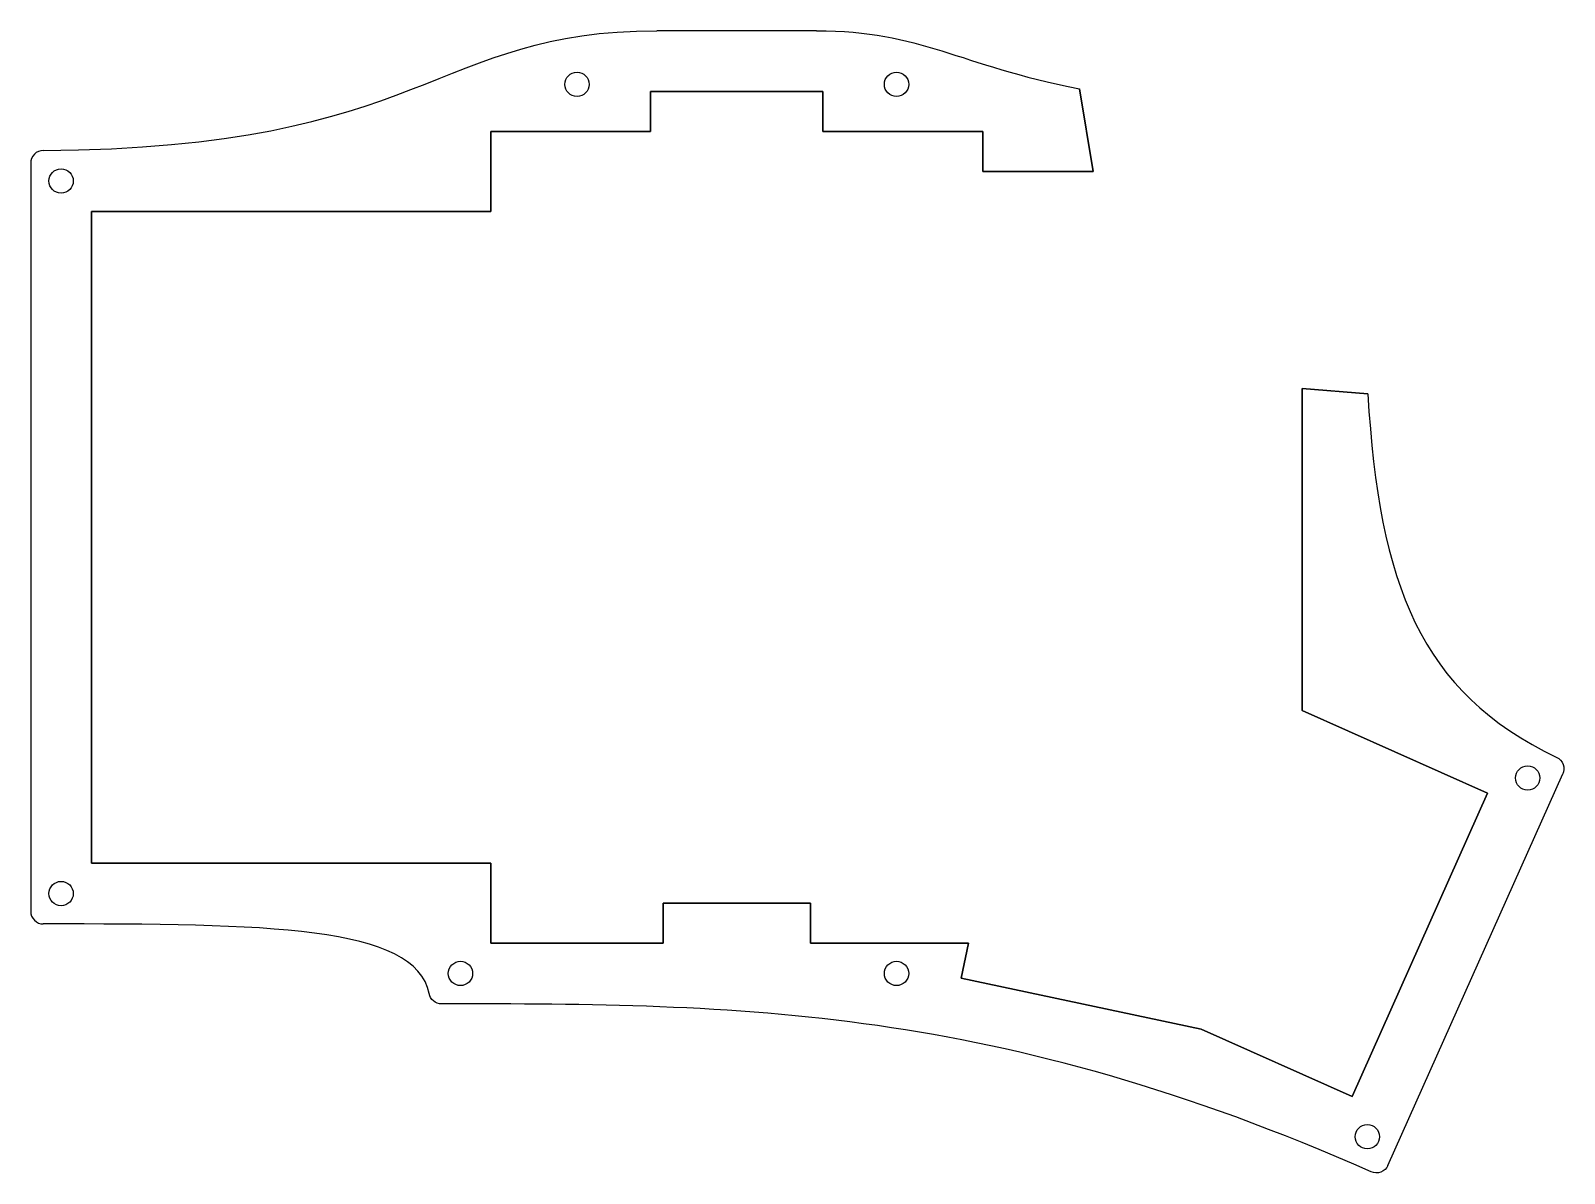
# Model space of a CAD drawing. Extents: x -8 to 175, y -38 to 98.
import ezdxf

# ---------------------------------------------------------------- set-up
doc = ezdxf.new("R2010")
doc.units = 0
doc.layers.add('Body004', color=7, linetype='CONTINUOUS')

msp = doc.modelspace()

# ---------------------------------------------------------------- linework, layer by layer
at = {"layer": 'Body004'}
for p, q in [((66.675, 98.4875, -3), (66.675, 98.4875)), ((85.725, 98.4875, -3), (66.675, 98.4875, -3)), ((66.675, 98.4875, -3), (66.675, 98.4875)), ((85.725, 98.4875, -3), (66.675, 98.4875, -3)), ((85.725, 98.4875), (66.675, 98.4875)), ((85.725, 98.4875), (66.675, 98.4875)), ((85.725, 98.4875, -3), (85.725, 98.4875)), ((85.725, 98.4875, -3), (85.725, 98.4875)), ((58.6, 92.085, -3), (58.6, 92.085)), ((58.6, 92.085, -3), (58.6, 92.085)), ((96.7, 92.085, -3), (96.7, 92.085)), ((96.7, 92.085, -3), (96.7, 92.085)), ((118.7, 81.7125, -3), (117.059, 91.5597, -3)), ((117.059, 91.5597), (118.7, 81.7125)), ((118.7, 81.7125, -3), (117.059, 91.5597, -3)), ((117.059, 91.5597), (118.7, 81.7125)), ((65.925, 91.2375, -3), (86.475, 91.2375, -3)), ((65.925, 86.475, -3), (65.925, 91.2375, -3)), ((86.475, 91.2375), (65.925, 91.2375)), ((65.925, 91.2375), (65.925, 86.475)), ((65.925, 91.2375, -3), (86.475, 91.2375, -3)), ((86.475, 91.2375), (65.925, 91.2375)), ((65.925, 91.2375, -3), (65.925, 91.2375)), ((65.925, 86.475, -3), (65.925, 91.2375, -3)), ((65.925, 91.2375, -3), (65.925, 91.2375)), ((65.925, 91.2375), (65.925, 86.475)), ((86.475, 91.2375, -3), (86.475, 86.475, -3)), ((86.475, 86.475), (86.475, 91.2375)), ((86.475, 91.2375, -3), (86.475, 86.475, -3)), ((86.475, 86.475), (86.475, 91.2375)), ((86.475, 91.2375, -3), (86.475, 91.2375)), ((86.475, 91.2375, -3), (86.475, 91.2375)), ((46.875, 76.95, -3), (46.875, 86.475, -3)), ((46.875, 86.475, -3), (65.925, 86.475, -3)), ((46.875, 86.475), (46.875, 76.95)), ((65.925, 86.475), (46.875, 86.475)), ((46.875, 76.95, -3), (46.875, 86.475, -3)), ((46.875, 86.475, -3), (46.875, 86.475)), ((46.875, 86.475), (46.875, 76.95)), ((46.875, 86.475, -3), (65.925, 86.475, -3)), ((65.925, 86.475), (46.875, 86.475)), ((46.875, 86.475, -3), (46.875, 86.475)), ((65.925, 86.475, -3), (65.925, 86.475)), ((65.925, 86.475, -3), (65.925, 86.475)), ((86.475, 86.475, -3), (105.525, 86.475, -3)), ((105.525, 86.475), (86.475, 86.475)), ((86.475, 86.475, -3), (105.525, 86.475, -3)), ((105.525, 86.475), (86.475, 86.475)), ((86.475, 86.475, -3), (86.475, 86.475)), ((86.475, 86.475, -3), (86.475, 86.475)), ((105.525, 86.475, -3), (105.525, 81.7125, -3)), ((105.525, 81.7125), (105.525, 86.475)), ((105.525, 86.475, -3), (105.525, 81.7125, -3)), ((105.525, 81.7125), (105.525, 86.475)), ((105.525, 86.475, -3), (105.525, 86.475)), ((105.525, 86.475, -3), (105.525, 86.475)), ((-8, 82.7048, -3), (-8, -6.50005, -3)), ((-8, 82.7048), (-8, -6.50005)), ((-8, 82.7048, -3), (-8, -6.50005, -3)), ((-8, 82.7048), (-8, -6.50005)), ((-2.925, 80.575, -3), (-2.925, 80.575)), ((-2.925, 80.575, -3), (-2.925, 80.575)), ((105.525, 81.7125, -3), (118.7, 81.7125, -3)), ((118.7, 81.7125), (105.525, 81.7125)), ((105.525, 81.7125, -3), (118.7, 81.7125, -3)), ((118.7, 81.7125), (105.525, 81.7125)), ((105.525, 81.7125, -3), (105.525, 81.7125)), ((105.525, 81.7125, -3), (105.525, 81.7125)), ((118.7, 81.7125, -3), (118.7, 81.7125)), ((118.7, 81.7125, -3), (118.7, 81.7125)), ((-0.75, -0.75, -3), (-0.75, 76.95, -3)), ((-0.75, 76.95, -3), (46.875, 76.95, -3)), ((-0.75, 76.95), (-0.75, -0.75)), ((46.875, 76.95), (-0.75, 76.95)), ((-0.75, -0.75, -3), (-0.75, 76.95, -3)), ((-0.75, 76.95, -3), (-0.75, 76.95)), ((-0.75, 76.95), (-0.75, -0.75)), ((-0.75, 76.95, -3), (46.875, 76.95, -3)), ((46.875, 76.95), (-0.75, 76.95)), ((-0.75, 76.95, -3), (-0.75, 76.95)), ((46.875, 76.95, -3), (46.875, 76.95)), ((46.875, 76.95, -3), (46.875, 76.95)), ((143.625, 55.85, -3), (151.451, 55.1978, -3)), ((143.625, 55.85, -3), (143.625, 17.4575, -3)), ((151.451, 55.1978), (143.625, 55.85)), ((143.625, 17.4575), (143.625, 55.85)), ((143.625, 55.85, -3), (151.451, 55.1978, -3)), ((151.451, 55.1978), (143.625, 55.85)), ((143.625, 55.85, -3), (143.625, 55.85)), ((143.625, 55.85, -3), (143.625, 17.4575, -3)), ((143.625, 17.4575), (143.625, 55.85)), ((143.625, 55.85, -3), (143.625, 55.85)), ((143.625, 17.4575, -3), (165.733, 7.57485, -3)), ((165.733, 7.57485), (143.625, 17.4575)), ((143.625, 17.4575, -3), (143.625, 17.4575)), ((143.625, 17.4575, -3), (165.733, 7.57485, -3)), ((165.733, 7.57485), (143.625, 17.4575)), ((143.625, 17.4575, -3), (143.625, 17.4575)), ((153.842, -36.7889, -3), (174.706, 9.88355, -3)), ((153.842, -36.7889), (174.706, 9.88355)), ((153.842, -36.7889, -3), (174.706, 9.88355, -3)), ((153.842, -36.7889), (174.706, 9.88355)), ((171.971, 9.40487, -3), (171.971, 9.40487)), ((171.971, 9.40487, -3), (171.971, 9.40487)), ((165.733, 7.57485, -3), (149.572, -28.5774, -3)), ((149.572, -28.5774), (165.733, 7.57485)), ((165.733, 7.57485, -3), (149.572, -28.5774, -3)), ((149.572, -28.5774), (165.733, 7.57485)), ((165.733, 7.57485, -3), (165.733, 7.57485)), ((165.733, 7.57485, -3), (165.733, 7.57485)), ((46.875, -0.75, -3), (-0.75, -0.75, -3)), ((-0.75, -0.75), (46.875, -0.75)), ((46.875, -0.75, -3), (-0.75, -0.75, -3)), ((-0.75, -0.75, -3), (-0.75, -0.75)), ((-0.75, -0.75), (46.875, -0.75)), ((-0.75, -0.75, -3), (-0.75, -0.75)), ((46.875, -10.275, -3), (46.875, -0.75, -3)), ((46.875, -0.75), (46.875, -10.275)), ((46.875, -10.275, -3), (46.875, -0.75, -3)), ((46.875, -0.75, -3), (46.875, -0.75)), ((46.875, -0.75), (46.875, -10.275)), ((46.875, -0.75, -3), (46.875, -0.75)), ((-2.925, -4.375, -3), (-2.925, -4.375)), ((-2.925, -4.375, -3), (-2.925, -4.375)), ((84.975, -5.5125, -3), (67.425, -5.5125, -3)), ((67.425, -5.5125, -3), (67.425, -10.275, -3)), ((67.425, -5.5125), (84.975, -5.5125)), ((67.425, -10.275), (67.425, -5.5125)), ((84.975, -5.5125, -3), (67.425, -5.5125, -3)), ((67.425, -5.5125, -3), (67.425, -5.5125)), ((67.425, -5.5125), (84.975, -5.5125)), ((67.425, -5.5125, -3), (67.425, -10.275, -3)), ((67.425, -10.275), (67.425, -5.5125)), ((67.425, -5.5125, -3), (67.425, -5.5125)), ((84.975, -10.275, -3), (84.975, -5.5125, -3)), ((84.975, -5.5125), (84.975, -10.275)), ((84.975, -10.275, -3), (84.975, -5.5125, -3)), ((84.975, -5.5125, -3), (84.975, -5.5125)), ((84.975, -5.5125), (84.975, -10.275)), ((84.975, -5.5125, -3), (84.975, -5.5125)), ((67.425, -10.275, -3), (46.875, -10.275, -3)), ((46.875, -10.275), (67.425, -10.275)), ((67.425, -10.275, -3), (46.875, -10.275, -3)), ((46.875, -10.275, -3), (46.875, -10.275)), ((46.875, -10.275), (67.425, -10.275)), ((46.875, -10.275, -3), (46.875, -10.275)), ((67.425, -10.275, -3), (67.425, -10.275)), ((67.425, -10.275, -3), (67.425, -10.275)), ((103.849, -10.275, -3), (84.975, -10.275, -3)), ((84.975, -10.275), (103.849, -10.275)), ((103.849, -10.275, -3), (84.975, -10.275, -3)), ((84.975, -10.275, -3), (84.975, -10.275)), ((84.975, -10.275), (103.849, -10.275)), ((84.975, -10.275, -3), (84.975, -10.275)), ((102.962, -14.4489, -3), (103.849, -10.275, -3)), ((103.849, -10.275), (102.962, -14.4489)), ((102.962, -14.4489, -3), (103.849, -10.275, -3)), ((103.849, -10.275), (102.962, -14.4489)), ((103.849, -10.275, -3), (103.849, -10.275)), ((103.849, -10.275, -3), (103.849, -10.275)), ((44.7, -13.9, -3), (44.7, -13.9)), ((44.7, -13.9, -3), (44.7, -13.9)), ((96.7, -13.9, -3), (96.7, -13.9)), ((96.7, -13.9, -3), (96.7, -13.9)), ((131.568, -20.5294, -3), (102.962, -14.4489, -3)), ((102.962, -14.4489), (131.568, -20.5294)), ((131.568, -20.5294, -3), (102.962, -14.4489, -3)), ((102.962, -14.4489, -3), (102.962, -14.4489)), ((102.962, -14.4489), (131.568, -20.5294)), ((102.962, -14.4489, -3), (102.962, -14.4489)), ((149.572, -28.5774, -3), (131.568, -20.5294, -3)), ((131.568, -20.5294), (149.572, -28.5774)), ((149.572, -28.5774, -3), (131.568, -20.5294, -3)), ((131.568, -20.5294, -3), (131.568, -20.5294)), ((131.568, -20.5294), (149.572, -28.5774)), ((131.568, -20.5294, -3), (131.568, -20.5294)), ((149.572, -28.5774, -3), (149.572, -28.5774)), ((149.572, -28.5774, -3), (149.572, -28.5774)), ((152.852, -33.3662, -3), (152.852, -33.3662)), ((152.852, -33.3662, -3), (152.852, -33.3662))]:
    msp.add_line(p, q, dxfattribs=at)
for centre in [(57.15, 92.085), (57.15, 92.085), (57.15, 92.085), (57.15, 92.085), (95.25, 92.085), (95.25, 92.085), (95.25, 92.085), (95.25, 92.085), (-4.375, 80.575), (-4.375, 80.575), (-4.375, 80.575), (-4.375, 80.575), (170.521, 9.40487), (170.521, 9.40487), (170.521, 9.40487), (170.521, 9.40487), (-4.375, -4.375), (-4.375, -4.375), (-4.375, -4.375), (-4.375, -4.375), (43.25, -13.9), (43.25, -13.9), (43.25, -13.9), (43.25, -13.9), (95.25, -13.9), (95.25, -13.9), (95.25, -13.9), (95.25, -13.9), (151.402, -33.3662), (151.402, -33.3662), (151.402, -33.3662), (151.402, -33.3662)]:
    msp.add_circle(centre, 1.45, dxfattribs=at)
for points, degree in [([(-6.50959, 84.2047, -3), (39.628, 84.4997, -3), (39.9102, 98.4875, -3), (66.675, 98.4875, -3)], 3), ([(-6.50959, 84.2047), (39.628, 84.4997), (39.9102, 98.4875), (66.675, 98.4875)], 3), ([(-6.50959, 84.2047, -3), (39.628, 84.4997, -3), (39.9102, 98.4875, -3), (66.675, 98.4875, -3)], 3), ([(-6.50959, 84.2047), (39.628, 84.4997), (39.9102, 98.4875), (66.675, 98.4875)], 3), ([(85.725, 98.4875, -3), (98.2348, 98.4875, -3), (102.53, 94.38, -3), (117.059, 91.5597, -3)], 3), ([(85.725, 98.4875), (98.2348, 98.4875), (102.53, 94.38), (117.059, 91.5597)], 3), ([(85.725, 98.4875, -3), (98.2348, 98.4875, -3), (102.53, 94.38, -3), (117.059, 91.5597, -3)], 3), ([(85.725, 98.4875), (98.2348, 98.4875), (102.53, 94.38), (117.059, 91.5597)], 3), ([(117.059, 91.5597), (117.059, 91.5597, -3)], 1), ([(117.059, 91.5597), (117.059, 91.5597, -3)], 1), ([(-6.50959, 84.2047, -3), (-6.50959, 84.2047)], 1), ([(-6.50959, 84.2047, -3), (-6.50959, 84.2047)], 1), ([(-8, 82.7048, -3), (-8, 82.7048)], 1), ([(-8, 82.7048, -3), (-8, 82.7048)], 1), ([(151.451, 55.1978, -3), (152.848, 32.3957, -3), (157.627, 19.6916, -3), (173.985, 11.8483, -3)], 3), ([(151.451, 55.1978), (152.848, 32.3957), (157.627, 19.6916), (173.985, 11.8483)], 3), ([(151.451, 55.1978, -3), (152.848, 32.3957, -3), (157.627, 19.6916, -3), (173.985, 11.8483, -3)], 3), ([(151.451, 55.1978), (151.451, 55.1978, -3)], 1), ([(151.451, 55.1978), (152.848, 32.3957), (157.627, 19.6916), (173.985, 11.8483)], 3), ([(151.451, 55.1978), (151.451, 55.1978, -3)], 1), ([(173.985, 11.8483, -3), (173.985, 11.8483)], 1), ([(173.985, 11.8483, -3), (173.985, 11.8483)], 1), ([(174.706, 9.88355, -3), (174.706, 9.88355)], 1), ([(174.706, 9.88355, -3), (174.706, 9.88355)], 1), ([(-8, -6.50005, -3), (-8, -6.50005)], 1), ([(-8, -6.50005, -3), (-8, -6.50005)], 1), ([(39.5126, -16.309, -3), (37.94, -8.15305, -3), (19.983, -8.00282, -3), (-6.50016, -8.00005, -3)], 3), ([(39.5126, -16.309), (37.94, -8.15305), (19.983, -8.00282), (-6.50016, -8.00005)], 3), ([(39.5126, -16.309, -3), (37.94, -8.15305, -3), (19.983, -8.00282, -3), (-6.50016, -8.00005, -3)], 3), ([(-6.50016, -8.00005, -3), (-6.50016, -8.00005)], 1), ([(39.5126, -16.309), (37.94, -8.15305), (19.983, -8.00282), (-6.50016, -8.00005)], 3), ([(-6.50016, -8.00005, -3), (-6.50016, -8.00005)], 1), ([(39.5126, -16.309, -3), (39.5126, -16.309)], 1), ([(39.5126, -16.309, -3), (39.5126, -16.309)], 1), ([(151.868, -37.5492, -3), (107.041, -17.7762, -3), (76.6094, -17.5282, -3), (40.9854, -17.525, -3)], 3), ([(151.868, -37.5492), (107.041, -17.7762), (76.6094, -17.5282), (40.9854, -17.525)], 3), ([(151.868, -37.5492, -3), (107.041, -17.7762, -3), (76.6094, -17.5282, -3), (40.9854, -17.525, -3)], 3), ([(40.9854, -17.525, -3), (40.9854, -17.525)], 1), ([(151.868, -37.5492), (107.041, -17.7762), (76.6094, -17.5282), (40.9854, -17.525)], 3), ([(40.9854, -17.525, -3), (40.9854, -17.525)], 1), ([(151.868, -37.5492, -3), (151.868, -37.5492)], 1), ([(151.868, -37.5492, -3), (151.868, -37.5492)], 1), ([(153.842, -36.7889, -3), (153.842, -36.7889)], 1), ([(153.842, -36.7889, -3), (153.842, -36.7889)], 1)]:
    msp.add_open_spline(points, degree=degree, dxfattribs=at)
for points, knots in [([(-6.50959, 84.2047, -3), (-6.87505, 84.2062, -3), (-7.27989, 84.0525, -3), (-7.56404, 83.762, -3), (-7.85268, 83.476, -3), (-8.00382, 83.0702, -3), (-8, 82.7048, -3)], [0, 0, 0, 0, 0.500008, 0.500008, 0.500008, 1, 1, 1, 1]), ([(-6.50959, 84.2047, -3), (-6.87505, 84.2062, -3), (-7.27989, 84.0525, -3), (-7.56404, 83.762, -3), (-7.85268, 83.476, -3), (-8.00382, 83.0702, -3), (-8, 82.7048, -3)], [0, 0, 0, 0, 0.500008, 0.500008, 0.500008, 1, 1, 1, 1]), ([(-6.50959, 84.2047), (-6.87505, 84.2062), (-7.27989, 84.0525), (-7.56404, 83.762), (-7.85268, 83.476), (-8.00382, 83.0702), (-8, 82.7048)], [0, 0, 0, 0, 0.500008, 0.500008, 0.500008, 1, 1, 1, 1]), ([(-6.50959, 84.2047), (-6.87505, 84.2062), (-7.27989, 84.0525), (-7.56404, 83.762), (-7.85268, 83.476), (-8.00382, 83.0702), (-8, 82.7048)], [0, 0, 0, 0, 0.500008, 0.500008, 0.500008, 1, 1, 1, 1]), ([(173.985, 11.8483, -3), (174.312, 11.6954, -3), (174.61, 11.3896, -3), (174.745, 11.0124, -3), (174.886, 10.6372, -3), (174.857, 10.2118, -3), (174.706, 9.88355, -3)], [0, 0, 0, 0, 0.499993, 0.499993, 0.499993, 1, 1, 1, 1]), ([(173.985, 11.8483), (174.312, 11.6954), (174.61, 11.3896), (174.745, 11.0124), (174.886, 10.6372), (174.857, 10.2117), (174.706, 9.88355)], [0, 0, 0, 0, 0.500007, 0.500007, 0.500007, 1, 1, 1, 1]), ([(173.985, 11.8483, -3), (174.312, 11.6954, -3), (174.61, 11.3896, -3), (174.745, 11.0124, -3), (174.886, 10.6372, -3), (174.857, 10.2118, -3), (174.706, 9.88355, -3)], [0, 0, 0, 0, 0.499993, 0.499993, 0.499993, 1, 1, 1, 1]), ([(173.985, 11.8483), (174.312, 11.6954), (174.61, 11.3896), (174.745, 11.0124), (174.886, 10.6372), (174.857, 10.2117), (174.706, 9.88355)], [0, 0, 0, 0, 0.500007, 0.500007, 0.500007, 1, 1, 1, 1]), ([(-8, -6.50005, -3), (-8.00387, -6.86683, -3), (-7.85149, -7.27437, -3), (-7.56072, -7.56066, -3), (-7.27446, -7.85147, -3), (-6.86689, -8.00389, -3), (-6.50016, -8.00005, -3)], [0, 0, 0, 0, 0.500008, 0.500008, 0.500008, 1, 1, 1, 1]), ([(-8, -6.50005), (-8.00387, -6.86683), (-7.85149, -7.27437), (-7.56072, -7.56066), (-7.27446, -7.85147), (-6.86689, -8.00389), (-6.50016, -8.00005)], [0, 0, 0, 0, 0.500008, 0.500008, 0.500008, 1, 1, 1, 1]), ([(-8, -6.50005, -3), (-8.00387, -6.86683, -3), (-7.85149, -7.27437, -3), (-7.56072, -7.56066, -3), (-7.27446, -7.85147, -3), (-6.86689, -8.00389, -3), (-6.50016, -8.00005, -3)], [0, 0, 0, 0, 0.500008, 0.500008, 0.500008, 1, 1, 1, 1]), ([(-8, -6.50005), (-8.00387, -6.86683), (-7.85149, -7.27437), (-7.56072, -7.56066), (-7.27446, -7.85147), (-6.86689, -8.00389), (-6.50016, -8.00005)], [0, 0, 0, 0, 0.500008, 0.500008, 0.500008, 1, 1, 1, 1]), ([(40.9854, -17.525, -3), (40.6594, -17.5274, -3), (40.3037, -17.41, -3), (40.0305, -17.1817, -3), (39.7546, -16.9566, -3), (39.572, -16.6296, -3), (39.5126, -16.309, -3)], [0, 0, 0, 0, 0.5, 0.5, 0.5, 1, 1, 1, 1]), ([(40.9854, -17.525), (40.6594, -17.5274), (40.3037, -17.41), (40.0305, -17.1817), (39.7546, -16.9566), (39.572, -16.6296), (39.5126, -16.309)], [0, 0, 0, 0, 0.5, 0.5, 0.5, 1, 1, 1, 1]), ([(40.9854, -17.525, -3), (40.6594, -17.5274, -3), (40.3037, -17.41, -3), (40.0305, -17.1817, -3), (39.7546, -16.9566, -3), (39.572, -16.6296, -3), (39.5126, -16.309, -3)], [0, 0, 0, 0, 0.5, 0.5, 0.5, 1, 1, 1, 1]), ([(40.9854, -17.525), (40.6594, -17.5274), (40.3037, -17.41), (40.0305, -17.1817), (39.7546, -16.9566), (39.572, -16.6296), (39.5126, -16.309)], [0, 0, 0, 0, 0.5, 0.5, 0.5, 1, 1, 1, 1]), ([(153.842, -36.7889, -3), (153.697, -37.1244, -3), (153.393, -37.4334, -3), (153.012, -37.5766, -3), (152.634, -37.7257, -3), (152.201, -37.7003, -3), (151.868, -37.5492, -3)], [0, 0, 0, 0, 0.500008, 0.500008, 0.500008, 1, 1, 1, 1]), ([(153.842, -36.7889), (153.697, -37.1244), (153.393, -37.4334), (153.012, -37.5766), (152.634, -37.7257), (152.201, -37.7003), (151.868, -37.5492)], [0, 0, 0, 0, 0.500008, 0.500008, 0.500008, 1, 1, 1, 1]), ([(153.842, -36.7889, -3), (153.697, -37.1244, -3), (153.393, -37.4334, -3), (153.012, -37.5766, -3), (152.634, -37.7257, -3), (152.201, -37.7003, -3), (151.868, -37.5492, -3)], [0, 0, 0, 0, 0.500008, 0.500008, 0.500008, 1, 1, 1, 1]), ([(153.842, -36.7889), (153.697, -37.1244), (153.393, -37.4334), (153.012, -37.5766), (152.634, -37.7257), (152.201, -37.7003), (151.868, -37.5492)], [0, 0, 0, 0, 0.500008, 0.500008, 0.500008, 1, 1, 1, 1])]:
    msp.add_open_spline(points, degree=3, knots=knots, dxfattribs=at)

doc.saveas('drawing.dxf')
